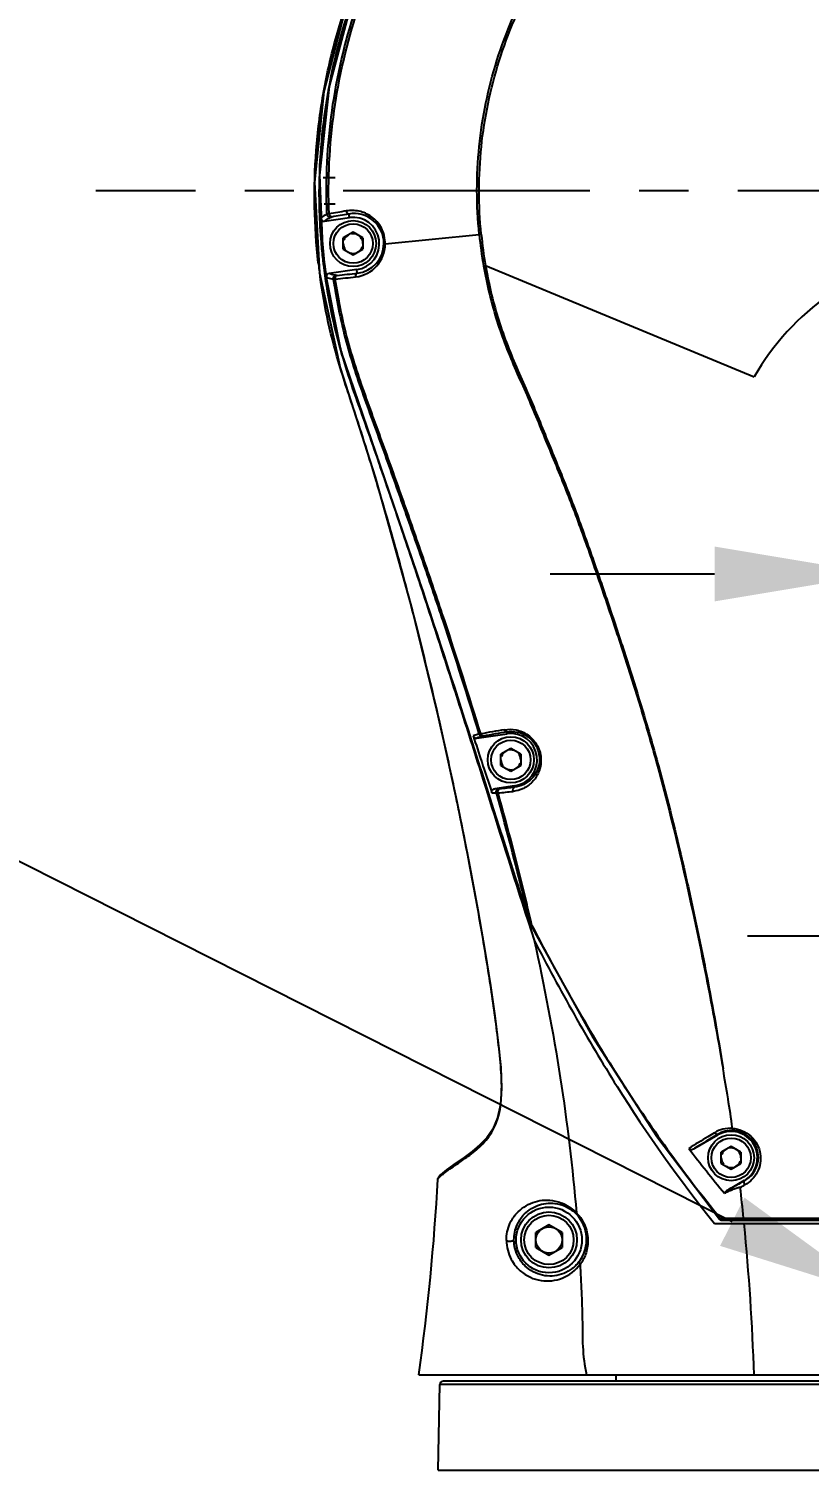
# Model space of a CAD drawing. Header units: millimetres. Extents: x 5828 to 6704, y 123 to 421.
# Drawn here: x 6414.64 to 6420.57, y 244.3 to 255.26 of the extents above; entities that cross this region are included whole.
import ezdxf
from ezdxf import colors
from ezdxf.entities.mleader import LeaderData, LeaderLine
from ezdxf.math import Vec2, Vec3

# ---------------------------------------------------------------- set-up
doc = ezdxf.new("R2010")
doc.units = ezdxf.units.MM
doc.linetypes.add('CENTER', pattern=[0.6, 0.375, -0.075, 0.075, -0.075])
for name, color, linetype in [('中心线', 7, 'Continuous'), ('外形图', 7, 'Continuous'), ('多重引线', 7, 'Continuous'), ('尺寸标注', 7, 'Continuous')]:
    doc.layers.add(name, color=color, linetype=linetype)
doc.styles.add('微软雅黑', font='msyh.ttc', dxfattribs={"height": 1.5})
doc.dimstyles.new('尺寸标注_1_20比例', dxfattribs={"dimtxt": 1.5, "dimasz": 1.25, "dimexe": 0.5, "dimexo": 0.4, "dimgap": 0.5, "dimtad": 1, "dimdec": 1, "dimlfac": 20, "dimdsep": 46, "dimtxsty": '微软雅黑', "dimcen": 0.09, "dimadec": 0, "dimazin": 0, "dimtp": 0.01, "dimtm": 0.01, "dimtfac": 1, "dimtdec": 1, "dimtofl": 0, "dimtmove": 0, "dimatfit": 3, "dimfxl": 1, "dimtolj": 1, "dimarcsym": 0})

# ---------------------------------------------------------------- blocks, each defined once
blk = doc.blocks.new('*D1104')
at = {"layer": 'Defpoints', "color": 0}
for p in [(6424.104, 251.113), (6421.104, 245.625), (6424.104, 245.625)]:
    blk.add_point(p, dxfattribs=at)
at = {"layer": '尺寸标注', "color": 0, "lineweight": -2}
for p, q in [((6421.104, 246.025), (6421.104, 251.613)), ((6424.104, 246.025), (6424.104, 251.613)), ((6419.854, 251.113), (6418.604, 251.113)), ((6425.354, 251.113), (6431.649, 251.113))]:
    blk.add_line(p, q, dxfattribs=at)
at = {"layer": '尺寸标注', "color": 0}
for points in [[(6419.854, 250.905), (6419.854, 251.322), (6421.104, 251.113)], [(6425.354, 251.322), (6425.354, 250.905), (6424.104, 251.113)]]:
    blk.add_solid(points, dxfattribs=at)
at = {"layer": '尺寸标注', "color": 0, "insert": (6430.086, 252.389), "char_height": 1.5, "attachment_point": 5, "style": '微软雅黑'}
blk.add_mtext('\\A1;60', dxfattribs=at)
blk = doc.blocks.new('*D1106')
at = {"layer": 'Defpoints', "color": 0}
for p in [(6424.104, 245.625), (6418.948, 234.025), (6436.706, 234.025)]:
    blk.add_point(p, dxfattribs=at)
at = {"layer": '尺寸标注', "color": 0, "lineweight": -2}
for p, q in [((6424.504, 245.625), (6437.206, 245.625)), ((6436.706, 244.375), (6436.706, 235.275)), ((6419.348, 234.025), (6437.206, 234.025))]:
    blk.add_line(p, q, dxfattribs=at)
at = {"layer": '尺寸标注', "color": 0}
for points in [[(6436.914, 244.375), (6436.497, 244.375), (6436.706, 245.625)], [(6436.497, 235.275), (6436.914, 235.275), (6436.706, 234.025)]]:
    blk.add_solid(points, dxfattribs=at)
at = {"layer": '尺寸标注', "color": 0, "insert": (6435.431, 239.71), "char_height": 1.5, "attachment_point": 5, "rotation": 90, "style": '微软雅黑'}
blk.add_mtext('\\A1;232', dxfattribs=at)
blk = doc.blocks.new('*D1107')
at = {"layer": 'Defpoints', "color": 0}
for p in [(6396.354, 278.775), (6422.604, 233.66), (6422.604, 227.826)]:
    blk.add_point(p, dxfattribs=at)
at = {"layer": '尺寸标注', "color": 0, "lineweight": -2}
for p, q in [((6396.354, 278.375), (6396.354, 227.326)), ((6422.604, 233.26), (6422.604, 227.326)), ((6397.604, 227.826), (6421.354, 227.826))]:
    blk.add_line(p, q, dxfattribs=at)
at = {"layer": '尺寸标注', "color": 0}
for points in [[(6397.604, 228.034), (6397.604, 227.618), (6396.354, 227.826)], [(6421.354, 227.618), (6421.354, 228.034), (6422.604, 227.826)]]:
    blk.add_solid(points, dxfattribs=at)
at = {"layer": '尺寸标注', "color": 0, "insert": (6409.479, 229.102), "char_height": 1.5, "attachment_point": 5, "style": '微软雅黑'}
blk.add_mtext('\\A1;525', dxfattribs=at)
blk = doc.blocks.new('*D1108')
at = {"layer": 'Defpoints', "color": 0}
for p in [(6421.354, 248.589), (6422.604, 233.66), (6421.354, 230.916)]:
    blk.add_point(p, dxfattribs=at)
at = {"layer": '尺寸标注', "color": 0, "lineweight": -2}
for p, q in [((6421.354, 248.189), (6421.354, 230.416)), ((6422.604, 233.26), (6422.604, 230.416)), ((6420.104, 230.916), (6415.786, 230.916)), ((6423.854, 230.916), (6425.104, 230.916))]:
    blk.add_line(p, q, dxfattribs=at)
at = {"layer": '尺寸标注', "color": 0}
for points in [[(6420.104, 230.708), (6420.104, 231.125), (6421.354, 230.916)], [(6423.854, 231.125), (6423.854, 230.708), (6422.604, 230.916)]]:
    blk.add_solid(points, dxfattribs=at)
at = {"layer": '尺寸标注', "color": 0, "insert": (6417.32, 232.192), "char_height": 1.5, "attachment_point": 5, "style": '微软雅黑'}
blk.add_mtext('\\A1;25', dxfattribs=at)
blk = doc.blocks.new('*D1135')
at = {"layer": 'Defpoints', "color": 0}
for p in [(6418.486, 281.475), (6430.504, 234.025), (6446.368, 234.025)]:
    blk.add_point(p, dxfattribs=at)
at = {"layer": '尺寸标注', "color": 0, "lineweight": -2}
for p, q in [((6418.886, 281.475), (6446.868, 281.475)), ((6446.368, 280.225), (6446.368, 235.275)), ((6430.904, 234.025), (6446.868, 234.025))]:
    blk.add_line(p, q, dxfattribs=at)
at = {"layer": '尺寸标注', "color": 0}
for points in [[(6446.576, 280.225), (6446.159, 280.225), (6446.368, 281.475)], [(6446.159, 235.275), (6446.576, 235.275), (6446.368, 234.025)]]:
    blk.add_solid(points, dxfattribs=at)
at = {"layer": '尺寸标注', "color": 0, "insert": (6445.092, 257.726), "char_height": 1.5, "attachment_point": 5, "rotation": 90, "style": '微软雅黑'}
blk.add_mtext('\\A1;949', dxfattribs=at)
blk = doc.blocks.new('*D1136')
at = {"layer": 'Defpoints', "color": 0}
for p in [(6422.604, 248.36), (6422.604, 247.72), (6424.104, 245.625)]:
    blk.add_point(p, dxfattribs=at)
at = {"layer": '尺寸标注', "color": 0, "lineweight": -2}
for p, q in [((6422.604, 248.12), (6422.604, 248.86)), ((6424.104, 246.025), (6424.104, 248.86)), ((6421.354, 248.36), (6420.104, 248.36)), ((6425.354, 248.36), (6431.79, 248.36))]:
    blk.add_line(p, q, dxfattribs=at)
at = {"layer": '尺寸标注', "color": 0}
for points in [[(6421.354, 248.152), (6421.354, 248.569), (6422.604, 248.36)], [(6425.354, 248.569), (6425.354, 248.152), (6424.104, 248.36)]]:
    blk.add_solid(points, dxfattribs=at)
at = {"layer": '尺寸标注', "color": 0, "insert": (6430.239, 249.636), "char_height": 1.5, "attachment_point": 5, "style": '微软雅黑'}
blk.add_mtext('\\A1;30', dxfattribs=at)

msp = doc.modelspace()

# ---------------------------------------------------------------- linework, layer by layer
at = {"layer": '中心线', "linetype": 'CENTER', "ltscale": 5}
msp.add_line((6427.9049, 254.0253), (6415.1489, 254.0253), dxfattribs=at)
at = {"layer": '外形图', "color": 7, "linetype": 'Continuous'}
for p, q in [((6417.0544, 255.4474), (6416.8801, 254.7765)), ((6416.8801, 254.7765), (6416.8123, 254.1253)), ((6416.8482, 254.1464), (6416.8778, 253.4827)), ((6416.9679, 254.1253), (6416.8759, 254.1253)), ((6416.8115, 254.0912), (6416.8495, 253.4019)), ((6416.9679, 253.9253), (6416.8842, 253.9253)), ((6416.886, 253.7963), (6417.0762, 253.8233)), ((6417.0762, 253.8233), (6417.0724, 253.8501)), ((6417.1043, 253.7119), (6417.0293, 253.6686)), ((6417.1793, 253.6686), (6417.1043, 253.7119)), ((6417.3491, 253.6234), (6418.0636, 253.6951)), ((6417.0293, 253.582), (6417.0293, 253.6686)), ((6417.0293, 253.582), (6417.1043, 253.5387)), ((6417.1043, 253.5387), (6417.1793, 253.582)), ((6417.1793, 253.6686), (6417.1793, 253.582)), ((6416.8773, 253.4853), (6416.8776, 253.4826)), ((6416.8852, 253.4862), (6416.8855, 253.4835)), ((6416.8507, 253.3928), (6416.8495, 253.4018)), ((6416.8514, 253.3929), (6416.8505, 253.402)), ((6417.1324, 253.4273), (6416.9217, 253.3974)), ((6417.1362, 253.4005), (6417.1324, 253.4273)), ((6418.1117, 253.4583), (6420.1543, 252.612)), ((6417.5771, 251.1517), (6417.6094, 251.0544)), ((6417.5774, 251.1518), (6417.6099, 251.0545)), ((6417.5547, 250.8409), (6417.5547, 250.8409)), ((6418.0448, 249.866), (6418.2766, 249.8984)), ((6418.2766, 249.8984), (6418.2747, 249.9124)), ((6418.3043, 249.7869), (6418.2293, 249.7436)), ((6418.2293, 249.657), (6418.2293, 249.7436)), ((6418.3793, 249.7436), (6418.3043, 249.7869)), ((6418.3793, 249.7436), (6418.3793, 249.657)), ((6418.2293, 249.657), (6418.3043, 249.6137)), ((6418.3043, 249.6137), (6418.3793, 249.657)), ((6418.3319, 249.5022), (6418.1813, 249.4812)), ((6418.3331, 249.4936), (6418.3319, 249.5022)), ((6417.9899, 248.9043), (6417.9815, 248.9481)), ((6417.9903, 248.9043), (6417.9819, 248.9482)), ((6418.4357, 248.4706), (6418.4816, 248.3295)), ((6418.4362, 248.4708), (6418.4816, 248.3295)), ((6418.4454, 248.4737), (6418.4443, 248.4734)), ((6418.4443, 248.4734), (6418.447, 248.4655)), ((6418.447, 248.4655), (6418.4586, 248.4384)), ((6418.464, 248.4412), (6418.4553, 248.4781)), ((6418.464, 248.4412), (6418.4556, 248.4781)), ((6418.464, 248.4412), (6418.4586, 248.4384)), ((6419.7036, 246.747), (6419.8793, 246.8485)), ((6419.8793, 246.8485), (6419.8767, 246.8529)), ((6419.9793, 246.7619), (6419.9043, 246.7186)), ((6419.9043, 246.632), (6419.9043, 246.7186)), ((6420.0543, 246.7186), (6419.9793, 246.7619)), ((6420.0543, 246.7186), (6420.0543, 246.632)), ((6417.8959, 246.6417), (6417.8894, 246.6371)), ((6419.9043, 246.632), (6419.9793, 246.5887)), ((6419.9793, 246.5887), (6420.0543, 246.632)), ((6417.7493, 246.5128), (6417.7494, 246.513)), ((6417.7493, 246.5128), (6417.7493, 246.5128)), ((6417.7509, 246.5202), (6417.7499, 246.5167)), ((6417.7581, 246.53), (6417.7529, 246.5243)), ((6417.7529, 246.5243), (6417.753, 246.5246)), ((6417.7694, 246.5444), (6417.753, 246.5246)), ((6417.7605, 246.5322), (6417.7605, 246.5322)), ((6420.0793, 246.5021), (6419.9541, 246.4298)), ((6420.0808, 246.4995), (6420.0793, 246.5021)), ((6418.5943, 246.1658), (6418.4943, 246.108)), ((6418.6943, 246.108), (6418.5943, 246.1658)), ((6419.8537, 246.1753), (6424.987, 246.1753)), ((6419.8986, 246.2159), (6419.8907, 246.2094)), ((6419.8986, 246.2158), (6419.91, 246.2158)), ((6419.91, 246.2003), (6424.8997, 246.2003)), ((6420.0744, 246.2158), (6420.0846, 246.2158)), ((6418.4943, 245.9926), (6418.4943, 246.108)), ((6418.6943, 246.108), (6418.6943, 245.9926)), ((6418.4943, 245.9926), (6418.5943, 245.9348)), ((6418.5943, 245.9348), (6418.6943, 245.9926)), ((6417.6043, 245.0248), (6427.6033, 245.0248)), ((6417.7521, 244.2999), (6417.7635, 244.9507)), ((6427.4441, 244.9507), (6417.7635, 244.9507)), ((6427.4191, 244.9753), (6417.7885, 244.9753)), ((6419.1043, 244.9753), (6419.1043, 245.0248)), ((6417.7521, 244.2999), (6427.4565, 244.2999))]:
    msp.add_line(p, q, dxfattribs=at)
for points in [[(6426.7568, 250.8493), (6426.5223, 252.6048), (6426.1955, 254.0435), (6425.8575, 255.1101), (6425.4857, 255.9348), (6425.029, 256.6469), (6424.5376, 257.2111), (6424.001, 257.6603), (6423.3989, 258.0228), (6422.7461, 258.2891), (6422.0617, 258.4514), (6421.3594, 258.506), (6420.6531, 258.4518), (6419.9669, 258.2906), (6419.3177, 258.0269), (6418.7154, 257.6651), (6418.1743, 257.2136), (6417.7107, 256.6859), (6417.3362, 256.0962), (6417.0574, 255.4559), (6416.881, 254.7811), (6416.8115, 254.0912)], [(6426.3331, 251.1234), (6426.2155, 252.6489), (6426.033, 253.8361), (6425.828, 254.781), (6425.597, 255.5519), (6425.2851, 256.2006), (6424.8886, 256.7845), (6424.4185, 257.2913), (6423.8831, 257.7155), (6423.2868, 258.055), (6422.645, 258.3006), (6421.9755, 258.4458), (6421.2892, 258.4874), (6420.6, 258.4246), (6419.9328, 258.2596), (6419.3029, 257.9968), (6418.7178, 257.6399), (6418.1916, 257.1968), (6417.74, 256.6808), (6417.3734, 256.1044), (6417.0981, 255.4775), (6416.9219, 254.8203), (6416.8482, 254.1464)], [(6416.8778, 253.4827), (6417.0119, 252.8075), (6417.2745, 252.0376), (6417.5885, 251.1183), (6417.9649, 249.9683), (6418.4443, 248.4734)], [(6416.8495, 253.4019), (6417.0069, 252.6816), (6417.2726, 251.8485), (6417.5546, 250.8408)], [(6417.5547, 250.8409), (6417.7628, 249.9873), (6417.8944, 249.3848), (6417.9855, 248.9277), (6418.0536, 248.5593), (6418.1067, 248.2507), (6418.1489, 247.9854), (6418.1826, 247.753), (6418.2088, 247.547), (6418.227, 247.3623), (6418.2331, 247.2038), (6418.2249, 247.0797), (6418.2031, 246.9782), (6418.1665, 246.8934), (6418.1208, 246.8269), (6418.0686, 246.7721), (6418.0106, 246.7239), (6417.9482, 246.6783), (6417.8894, 246.6372)], [(6418.4586, 248.4384), (6418.9233, 247.5987), (6419.4152, 246.8367), (6419.8907, 246.2094)], [(6417.8894, 246.6372), (6417.8151, 246.5837), (6417.7694, 246.5444)], [(6417.7527, 246.5239), (6417.7521, 246.5229), (6417.7509, 246.5203)]]:
    msp.add_lwpolyline(points, dxfattribs=at)
for centre, radius in [((6417.1043, 253.6253), 0.175), ((6417.1043, 253.6253), 0.15), ((6418.3043, 249.7003), 0.175), ((6418.3043, 249.7003), 0.15), ((6419.9793, 246.6753), 0.175), ((6419.9793, 246.6753), 0.15), ((6418.5943, 246.0503), 0.25), ((6418.5943, 246.0503), 0.2125), ((6418.5943, 246.0503), 0.1875), ((6418.5943, 246.0503), 0.1)]:
    msp.add_circle(centre, radius, dxfattribs=at)
for centre, radius, start, end in [((6421.2589, 254.0061), 4.4138, 178.61171, 184.84612), ((6421.3182, 254.0124), 4.4719, 179.71979, 182.82404), ((6421.2985, 254.0154), 4.4453, 182.5213, 188.35998), ((6426.3335, 199.961), 54.7055, 99.7674, 99.90668), ((6426.2121, 200.7218), 53.9087, 99.76117, 99.90172), ((6417.1115, 253.6264), 0.2271, 359.68943, 99.91536), ((6417.1043, 253.6253), 0.2, 278.08263, 98.08263), ((6421.3566, 254.0137), 4.5104, 182.81592, 185.23997), ((6417.1043, 253.6253), 0.075, 120, 160.00237), ((6417.1043, 253.6253), 0.075, 60, 100.00237), ((6417.9939, 254.6099), 0.9174, 274.35787, 275.33804), ((6421.3917, 254.0271), 3.3445, 185.69653, 189.83315), ((6421.4154, 254.03), 3.3528, 185.70937, 189.81629), ((6421.2907, 254.0093), 4.4458, 184.8533, 186.53625), ((6421.3228, 254.0107), 4.4764, 185.24115, 186.74014), ((6417.1043, 253.6253), 0.075, 180, 220.00237), ((6417.0957, 253.6242), 0.2533, 276.39405, 359.82407), ((6417.1115, 253.6262), 0.227, 276.24126, 359.73853), ((6417.1043, 253.6253), 0.075, 300, 340.00237), ((6417.1043, 253.6253), 0.075, 0, 40.00237), ((6421.8842, 251.6084), 2, 52.40968, 149.87922), ((6421.3712, 253.9977), 4.5608, 186.53206, 187.21049), ((6421.3431, 254.0151), 4.4985, 186.53351, 186.79961), ((6421.3582, 254.0169), 4.5136, 186.79962, 187.0833), ((6421.2976, 254.0077), 4.451, 186.77546, 187.92397), ((6417.1043, 253.6253), 0.075, 240, 280.00237), ((6421.348, 253.9948), 4.5375, 187.21081, 187.50864), ((6421.3299, 253.9924), 4.5192, 187.62392, 187.86451), ((6421.2187, 253.9955), 4.3712, 187.90784, 194.24661), ((6409.3498, 322.7284), 69.7903, 276.267832, 276.395564), ((6411.6548, 302.2604), 49.1664, 276.22077, 276.40098), ((6417.9808, 254.2523), 0.8047, 278.27127, 279.35911), ((6421.0996, 253.9667), 4.2487, 194.26529, 196.40123), ((6421.5039, 254.0894), 4.6725, 195.59582, 196.56855), ((6341.6544, 225.6603), 80.0881, 18.559668, 19.148311), ((6388.2604, 243.2451), 30.2632, 12.96425, 14.5361), ((6387.7798, 243.131), 30.7572, 12.79817, 12.97068), ((6387.5409, 243.0776), 31.0019, 11.79594, 12.79658), ((6419.139, 246.5243), 3.5163, 107.38568, 108.12985), ((6425.7091, 206.4001), 44.1624, 99.71556, 99.95438), ((6423.9354, 216.6583), 33.7324, 99.66068, 99.97077), ((6418.3043, 249.7003), 0.2, 277.94772, 97.94772), ((6418.3043, 249.7003), 0.075, 120, 160.00237), ((6418.3043, 249.7003), 0.075, 60, 100.00237), ((6418.3043, 249.7003), 0.075, 0, 40.00237), ((6418.3043, 249.7003), 0.075, 180, 220.00237), ((6418.3043, 249.7003), 0.075, 240, 280.00237), ((6418.3043, 249.7003), 0.075, 300, 340.00237), ((6387.4746, 243.0628), 31.0699, 11.56989, 11.79765), ((6418.205, 254.8374), 5.3562, 269.74643, 270.08991), ((6413.6031, 293.4081), 44.2001, 275.97868, 276.12763), ((6398.963, 243.9971), 20.001, 13.42494, 15.81605), ((6414.8839, 281.637), 32.328, 275.92275, 276.12479), ((6387.9409, 243.1574), 30.594, 10.91071, 11.57145), ((6400.2226, 244.2991), 18.7058, 12.90928, 13.42109), ((6418.5917, 248.5343), 0.1584, 202.4647, 207.25703), ((6472.3783, 160.7658), 100.8336, 121.377534, 121.492983), ((6419.9834, 246.6792), 0.2039, 86.02924, 121.55215), ((6419.9793, 246.6753), 0.2, 300, 120), ((6419.9824, 246.6787), 0.2045, 359.05883, 85.74866), ((6427.5289, 252.7296), 9.8873, 217.2394, 219.76328), ((6419.9793, 246.6753), 0.075, 180, 220.00237), ((6419.9793, 246.6753), 0.075, 120, 160.00237), ((6419.9793, 246.6753), 0.075, 60, 100.00237), ((6419.9793, 246.6753), 0.075, 0, 40.00237), ((6419.982, 246.6786), 0.2049, 349.50796, 359.06869), ((6419.2327, 244.6731), 2.3686, 124.40206, 124.87902), ((6419.9793, 246.6753), 0.075, 240, 280.00237), ((6419.9793, 246.6753), 0.075, 300, 340.00237), ((6419.9827, 246.6785), 0.2041, 298.71896, 349.51309), ((6399.8912, 247.5027), 17.8855, 352.03756, 356.82727), ((6417.7729, 246.512), 0.0235, 148.35035, 159.31574), ((6417.7744, 246.511), 0.0253, 140.93434, 147.61883), ((6417.8848, 246.4048), 0.1739, 135.01998, 137.07894), ((6400.6754, 244.2203), 19.5015, 5.87338, 6.56325), ((6418.6004, 246.0533), 0.2798, 324.55381, 43.24529), ((6419.91, 246.2253), 0.025, 219.44185, 270), ((6402.4152, 244.4357), 17.7489, 1.90227, 5.62469), ((6417.7885, 244.9503), 0.025, 90, 179)]:
    msp.add_arc(centre, radius, start, end, dxfattribs=at)
for points, knots in [([(6416.84, 253.4789), (6416.8076, 253.7622), (6416.7987, 254.1935), (6416.8704, 254.7603), (6416.9956, 255.3179), (6417.2505, 255.9889), (6417.7032, 256.721), (6418.2857, 257.3548), (6418.9759, 257.8689), (6419.7504, 258.2447), (6420.5819, 258.4672), (6421.4401, 258.532), (6422.2955, 258.4362), (6423.1175, 258.181), (6423.8778, 257.7777), (6424.4371, 257.3278), (6424.8272, 256.9103), (6425.0905, 256.5721), (6425.3275, 256.2153), (6425.5405, 255.8439), (6425.7254, 255.4575), (6425.8284, 255.1913), (6425.8766, 255.0571)], [0, 0, 0, 0, 0.0624857, 0.0937626, 0.1250385, 0.1875248, 0.2500192, 0.3125133, 0.3750079, 0.4375025, 0.4999978, 0.5624921, 0.6249847, 0.6874741, 0.749964, 0.8124595, 0.8437382, 0.8750046, 0.9062552, 0.9375047, 0.96876, 1, 1, 1, 1]), ([(6426.3302, 251.1705), (6426.3174, 251.5237), (6426.2813, 252.0529), (6426.2043, 252.7555), (6426.1317, 253.2806), (6426.0418, 253.8031), (6425.9517, 254.2356), (6425.8759, 254.5809), (6425.7965, 254.9254), (6425.679, 255.352), (6425.4808, 255.8453), (6425.1465, 256.4691), (6424.7085, 257.0332), (6424.1831, 257.5077), (6423.6053, 257.9167), (6422.7987, 258.2958), (6421.7533, 258.5129), (6420.8629, 258.4849), (6420.1703, 258.3416), (6419.6663, 258.1735), (6419.1857, 257.9468), (6418.5857, 257.5715), (6417.924, 256.9746), (6417.4202, 256.2392), (6417.1296, 255.5937), (6416.9698, 255.0867), (6416.8706, 254.5647), (6416.8472, 254.211), (6416.8463, 254.0343)], [0, 0, 0, 0, 0.0625198, 0.0937827, 0.1250496, 0.156309, 0.1875703, 0.2032139, 0.2188596, 0.2501159, 0.2814014, 0.3127004, 0.3751665, 0.4064489, 0.4377273, 0.5001618, 0.5625714, 0.6249742, 0.65623, 0.6874908, 0.7187536, 0.7500221, 0.8124633, 0.8749077, 0.9061866, 0.9374676, 0.9687402, 1, 1, 1, 1]), ([(6425.6057, 255.5346), (6425.5127, 255.7766), (6425.284, 256.245), (6424.8364, 256.885), (6424.2856, 257.4399), (6423.6472, 257.8909), (6422.9409, 258.2255), (6422.1878, 258.4347), (6421.4098, 258.5103), (6420.6305, 258.4524), (6419.872, 258.2635), (6419.1577, 257.9459), (6418.5097, 257.5089), (6417.9445, 256.9693), (6417.4808, 256.3399), (6417.1334, 255.6397), (6416.911, 254.8906), (6416.8527, 254.3722), (6416.8464, 254.113)], [0, 0, 0, 0, 0.0625073, 0.1250139, 0.1875131, 0.2500121, 0.3125114, 0.3750107, 0.4375099, 0.5000114, 0.5625108, 0.6250081, 0.6875083, 0.7500091, 0.8125066, 0.8750055, 0.9375036, 1, 1, 1, 1]), ([(6416.9057, 253.8494), (6416.8947, 254.1118), (6416.921, 254.6399), (6417.101, 255.4112), (6417.4119, 256.1399), (6417.847, 256.8023), (6418.3923, 257.3773), (6419.0299, 257.848), (6419.7406, 258.1988), (6420.2492, 258.344), (6420.5074, 258.3937)], [0, 0, 0, 0, 0.1249407, 0.2499181, 0.3749021, 0.4999087, 0.6249117, 0.7499361, 0.8749561, 1, 1, 1, 1]), ([(6416.9218, 253.8509), (6416.9109, 254.1123), (6416.9378, 254.6383), (6417.117, 255.4066), (6417.4271, 256.1324), (6417.8598, 256.7926), (6418.4029, 257.3656), (6419.0376, 257.8349), (6419.7454, 258.1847), (6420.252, 258.3296), (6420.5091, 258.3793)], [0, 0, 0, 0, 0.1249385, 0.2499164, 0.3749032, 0.4999115, 0.6249143, 0.7499387, 0.874957, 1, 1, 1, 1]), ([(6418.0636, 253.6951), (6418.041, 253.9168), (6418.0408, 254.3662), (6418.1771, 255.0254), (6418.4431, 255.6441), (6418.8285, 256.1966), (6419.3173, 256.6602), (6419.8896, 257.0157), (6420.5216, 257.2491), (6421.1877, 257.3508), (6421.8607, 257.3153), (6422.5135, 257.1477), (6423.1183, 256.8498), (6423.6508, 256.437), (6424.0155, 256.0097), (6424.2522, 255.6309), (6424.3754, 255.3801), (6424.4564, 255.1723), (6424.5261, 254.9608), (6424.63, 254.5855), (6424.7036, 254.26), (6424.7512, 254.0429)], [0, 0, 0, 0, 0.0624546, 0.1249472, 0.1874511, 0.2499569, 0.3124802, 0.3749949, 0.437519, 0.500043, 0.5625863, 0.6251439, 0.6876908, 0.7502317, 0.8127437, 0.8440182, 0.8752748, 0.8908904, 0.9065012, 0.9376969, 1, 1, 1, 1]), ([(6418.0792, 253.6964), (6418.057, 253.9171), (6418.0578, 254.3646), (6418.194, 255.0207), (6418.4592, 255.6367), (6418.8429, 256.1868), (6419.3294, 256.6485), (6419.8991, 257.0026), (6420.5284, 257.2348), (6421.1918, 257.3357), (6421.8618, 257.3), (6422.5116, 257.1325), (6423.1134, 256.8353), (6423.6432, 256.4237), (6424.006, 255.9979), (6424.2414, 255.6206), (6424.364, 255.3709), (6424.4446, 255.164), (6424.4968, 255.006), (6424.5437, 254.8465), (6424.6015, 254.6326), (6424.6661, 254.3635), (6424.7151, 254.1477), (6424.7384, 254.0396)], [0, 0, 0, 0, 0.0624536, 0.1249461, 0.1874497, 0.2499549, 0.3124767, 0.3749908, 0.4375143, 0.5000377, 0.5625806, 0.6251379, 0.6876847, 0.7502265, 0.8127391, 0.8440136, 0.8752698, 0.8908852, 0.9064958, 0.9221009, 0.9376934, 0.9688594, 1, 1, 1, 1]), ([(6416.9057, 253.8494), (6416.901, 253.8469), (6416.8845, 253.8379), (6416.8684, 253.828), (6416.8575, 253.8199)], [0, 0, 0, 0, 0.2819512, 1, 1, 1, 1]), ([(6416.8575, 253.8199), (6416.8578, 253.8131), (6416.8645, 253.7993), (6416.8793, 253.7954), (6416.886, 253.7963)], [0, 0, 0, 0, 0.4999956, 1, 1, 1, 1]), ([(6416.886, 253.7963), (6416.8893, 253.7988), (6416.9047, 253.8096), (6416.9211, 253.8189), (6416.9341, 253.8258)], [0, 0, 0, 0, 0.2184385, 1, 1, 1, 1]), ([(6416.9217, 253.8509), (6416.9197, 253.8507), (6416.9143, 253.8502), (6416.909, 253.8497), (6416.9057, 253.8494)], [0, 0, 0, 0, 0.385528, 1, 1, 1, 1]), ([(6416.9341, 253.8258), (6416.9274, 253.8249), (6416.9127, 253.8289), (6416.906, 253.8427), (6416.9057, 253.8494)], [0, 0, 0, 0, 0.499309, 1, 1, 1, 1]), ([(6416.9421, 253.8275), (6416.9373, 253.827), (6416.9262, 253.8338), (6416.9226, 253.8447), (6416.9217, 253.8509)], [0, 0, 0, 0, 0.4385952, 1, 1, 1, 1]), ([(6416.9341, 253.8258), (6416.9348, 253.8262), (6416.9376, 253.8266), (6416.9402, 253.8272), (6416.9421, 253.8275)], [0, 0, 0, 0, 0.3160833, 1, 1, 1, 1]), ([(6417.0724, 253.8501), (6417.0677, 253.8496), (6417.057, 253.8567), (6417.0536, 253.8674), (6417.0528, 253.8736)], [0, 0, 0, 0, 0.4272002, 1, 1, 1, 1]), ([(6417.3491, 253.6234), (6417.3482, 253.6443), (6417.3444, 253.686), (6417.3152, 253.7609), (6417.2631, 253.8209), (6417.1995, 253.8569), (6417.1509, 253.8733), (6417.1013, 253.8783), (6417.0689, 253.8756), (6417.0529, 253.8736)], [0, 0, 0, 0, 0.1425628, 0.2827554, 0.5426507, 0.6631885, 0.7786303, 0.8902055, 1, 1, 1, 1]), ([(6417.3385, 253.6256), (6417.3387, 253.6252), (6417.34, 253.6247), (6417.3433, 253.6239), (6417.3466, 253.6236), (6417.349, 253.6234)], [0, 0, 0, 0, 0.1106097, 0.3326703, 1, 1, 1, 1]), ([(6417.0065, 252.6832), (6416.972, 252.7961), (6416.9107, 253.0243), (6416.8694, 253.2571), (6416.8532, 253.374)], [0, 0, 0, 0, 0.4999633, 1, 1, 1, 1]), ([(6416.9217, 253.3974), (6416.9154, 253.3965), (6416.903, 253.3893), (6416.8996, 253.3754), (6416.9005, 253.3691)], [0, 0, 0, 0, 0.5000373, 1, 1, 1, 1]), ([(6416.9005, 253.3691), (6416.9042, 253.3676), (6416.9216, 253.3616), (6416.9395, 253.3574), (6416.9536, 253.3544)], [0, 0, 0, 0, 0.217532, 1, 1, 1, 1]), ([(6416.9747, 253.383), (6416.9696, 253.384), (6416.9517, 253.3879), (6416.934, 253.3928), (6416.9217, 253.3974)], [0, 0, 0, 0, 0.283158, 1, 1, 1, 1]), ([(6416.9747, 253.383), (6416.9684, 253.3821), (6416.9559, 253.3748), (6416.9526, 253.3608), (6416.9536, 253.3544)], [0, 0, 0, 0, 0.4997678, 1, 1, 1, 1]), ([(6416.9825, 253.3835), (6416.9777, 253.3827), (6416.9688, 253.3732), (6416.9683, 253.3615), (6416.9693, 253.3553)], [0, 0, 0, 0, 0.4360657, 1, 1, 1, 1]), ([(6416.9825, 253.3835), (6416.9807, 253.3833), (6416.9781, 253.3832), (6416.9755, 253.3828), (6416.9747, 253.383)], [0, 0, 0, 0, 0.6846408, 1, 1, 1, 1]), ([(6417.1362, 253.4005), (6417.1316, 253.3997), (6417.1233, 253.3899), (6417.123, 253.3786), (6417.1239, 253.3725)], [0, 0, 0, 0, 0.4273805, 1, 1, 1, 1]), ([(6418.0965, 253.4559), (6418.1196, 253.3229), (6418.1667, 253.1251), (6418.2546, 252.8695), (6418.332, 252.6823), (6418.4155, 252.4979), (6418.4947, 252.3117), (6418.5708, 252.1243), (6418.6482, 251.9375), (6418.7241, 251.7502), (6418.8207, 251.4991), (6418.934, 251.1828), (6419.0641, 250.802), (6419.1905, 250.4206), (6419.3102, 250.0382), (6419.457, 249.5275), (6419.6162, 248.887), (6419.7801, 248.1183), (6419.8748, 247.6057), (6419.9184, 247.3502)], [0, 0, 0, 0, 0.063419, 0.0951327, 0.1268311, 0.1585216, 0.1901882, 0.2218432, 0.253493, 0.2851244, 0.316728, 0.3798399, 0.4428455, 0.5057368, 0.5684707, 0.6309936, 0.7552442, 0.878308, 1, 1, 1, 1]), ([(6418.1117, 253.4583), (6418.1347, 253.3252), (6418.1814, 253.1274), (6418.2692, 252.8718), (6418.3462, 252.6844), (6418.4291, 252.4998), (6418.5078, 252.3134), (6418.5834, 252.1259), (6418.6603, 251.9389), (6418.7359, 251.7516), (6418.8319, 251.5002), (6418.9444, 251.1838), (6419.0739, 250.8027), (6419.1997, 250.4213), (6419.3188, 250.0388), (6419.4648, 249.5279), (6419.5918, 249.0141), (6419.705, 248.4998), (6419.8104, 247.9897), (6419.8787, 247.606), (6419.9184, 247.3502)], [0, 0, 0, 0, 0.0634293, 0.0951478, 0.1268519, 0.158545, 0.1902148, 0.2218733, 0.2535257, 0.2851595, 0.3167661, 0.3798863, 0.4428978, 0.5057958, 0.5685363, 0.6310651, 0.755328, 0.8170273, 0.8784116, 1, 1, 1, 1]), ([(6416.9534, 253.3544), (6416.9762, 253.2039), (6417.0216, 252.9797), (6417.1063, 252.6873), (6417.1813, 252.4717), (6417.2597, 252.2576), (6417.3378, 252.0436), (6417.4142, 251.829), (6417.5157, 251.5433), (6417.6412, 251.1862), (6417.8354, 250.6148), (6417.9741, 250.1845), (6418.0618, 249.8966)], [0, 0, 0, 0, 0.1256064, 0.1884034, 0.2511647, 0.3139076, 0.3766071, 0.4392573, 0.5018564, 0.6268968, 0.7516398, 1, 1, 1, 1]), ([(6416.9536, 253.3544), (6416.9552, 253.354), (6416.9606, 253.3547), (6416.9657, 253.3549), (6416.9693, 253.3553)], [0, 0, 0, 0, 0.3175794, 1, 1, 1, 1]), ([(6418.0751, 249.8977), (6417.9874, 250.1854), (6417.8501, 250.6159), (6417.6558, 251.187), (6417.5062, 251.6159), (6417.379, 251.973), (6417.275, 252.2583), (6417.1971, 252.4727), (6417.1226, 252.6883), (6417.0361, 252.9802), (6416.9918, 253.2048), (6416.9693, 253.3553)], [0, 0, 0, 0, 0.2482789, 0.3730049, 0.4980347, 0.623282, 0.6859856, 0.7487568, 0.8115489, 0.8743339, 1, 1, 1, 1]), ([(6417.0238, 252.767), (6417.0654, 252.6256), (6417.1649, 252.3477), (6417.2632, 252.0697), (6417.3115, 251.9304)], [0, 0, 0, 0, 0.4999683, 1, 1, 1, 1]), ([(6417.0255, 252.757), (6417.0523, 252.6668), (6417.1113, 252.4882), (6417.2399, 252.1348), (6417.3921, 251.6901), (6417.5738, 251.1561), (6417.7501, 250.6202), (6417.9235, 250.0835), (6418.1513, 249.3667), (6418.3199, 248.8284), (6418.4357, 248.4706)], [0, 0, 0, 0, 0.0625064, 0.1250065, 0.2500056, 0.3750042, 0.5000036, 0.6250027, 0.7500018, 1, 1, 1, 1]), ([(6417.2725, 251.849), (6417.2306, 251.9886), (6417.1662, 252.1978), (6417.0735, 252.4745), (6417.0278, 252.6133), (6417.0065, 252.6832)], [0, 0, 0, 0, 0.4995692, 0.7495225, 1, 1, 1, 1]), ([(6417.5547, 250.8409), (6417.5111, 251.0098), (6417.4208, 251.3469), (6417.3225, 251.6818), (6417.2725, 251.849)], [0, 0, 0, 0, 0.4999643, 1, 1, 1, 1]), ([(6417.6099, 251.0545), (6417.753, 250.6257), (6417.9624, 249.9806), (6418.237, 249.1191), (6418.3749, 248.6885), (6418.4454, 248.4737)], [0, 0, 0, 0, 0.4999987, 0.7499998, 1, 1, 1, 1]), ([(6418.0617, 249.8966), (6418.0579, 249.8955), (6418.0431, 249.8911), (6418.0283, 249.8862), (6418.0173, 249.8828)], [0, 0, 0, 0, 0.2568522, 1, 1, 1, 1]), ([(6418.0173, 249.8828), (6418.0191, 249.8774), (6418.0269, 249.8676), (6418.0391, 249.8652), (6418.0448, 249.866)], [0, 0, 0, 0, 0.4996991, 1, 1, 1, 1]), ([(6418.0751, 249.8977), (6418.0735, 249.8975), (6418.0691, 249.8969), (6418.0647, 249.8963), (6418.0617, 249.8966)], [0, 0, 0, 0, 0.3425486, 1, 1, 1, 1]), ([(6418.0883, 249.8799), (6418.0828, 249.8792), (6418.071, 249.8818), (6418.0636, 249.8914), (6418.0617, 249.8966)], [0, 0, 0, 0, 0.4964172, 1, 1, 1, 1]), ([(6418.0947, 249.8813), (6418.0907, 249.8808), (6418.0813, 249.8847), (6418.0767, 249.893), (6418.075, 249.8977)], [0, 0, 0, 0, 0.4484829, 1, 1, 1, 1]), ([(6418.0883, 249.8799), (6418.0886, 249.88), (6418.0907, 249.8806), (6418.0929, 249.881), (6418.0948, 249.8813)], [0, 0, 0, 0, 0.1474824, 1, 1, 1, 1]), ([(6418.2564, 249.9291), (6418.2854, 249.9341), (6418.3494, 249.9331), (6418.4424, 249.8925), (6418.514, 249.8103), (6418.5412, 249.7052), (6418.5225, 249.606), (6418.4718, 249.5292), (6418.4021, 249.4788), (6418.3481, 249.4634), (6418.3211, 249.4605)], [0, 0, 0, 0, 0.1168755, 0.247846, 0.392027, 0.5348738, 0.6646011, 0.7820117, 0.8920505, 1, 1, 1, 1]), ([(6418.2747, 249.9124), (6418.2707, 249.912), (6418.2618, 249.9167), (6418.2579, 249.9247), (6418.2564, 249.9291)], [0, 0, 0, 0, 0.4627021, 1, 1, 1, 1]), ([(6418.2747, 249.9124), (6418.3004, 249.9169), (6418.3575, 249.9161), (6418.4407, 249.8797), (6418.5049, 249.8056), (6418.529, 249.711), (6418.512, 249.6223), (6418.4667, 249.554), (6418.4048, 249.5095), (6418.357, 249.4961), (6418.3331, 249.4936)], [0, 0, 0, 0, 0.1162872, 0.2476013, 0.3930355, 0.5370683, 0.6669911, 0.7839376, 0.8931583, 1, 1, 1, 1]), ([(6418.1605, 249.4488), (6418.1583, 249.4556), (6418.1603, 249.4719), (6418.1743, 249.4802), (6418.1813, 249.4812)], [0, 0, 0, 0, 0.4991708, 1, 1, 1, 1]), ([(6418.1939, 249.4486), (6418.1918, 249.4553), (6418.1932, 249.4712), (6418.2066, 249.4801), (6418.2135, 249.4811)], [0, 0, 0, 0, 0.505059, 1, 1, 1, 1]), ([(6418.1939, 249.4486), (6418.1946, 249.4484), (6418.1989, 249.4478), (6418.2033, 249.4481), (6418.2069, 249.4484)], [0, 0, 0, 0, 0.1671187, 1, 1, 1, 1]), ([(6418.4452, 248.4738), (6418.4265, 248.5551), (6418.3491, 248.8815), (6418.2627, 249.2059), (6418.1939, 249.4485)], [0, 0, 0, 0, 0.2484589, 1, 1, 1, 1]), ([(6418.2198, 249.4816), (6418.2142, 249.4807), (6418.2041, 249.469), (6418.2048, 249.4553), (6418.2069, 249.4484)], [0, 0, 0, 0, 0.4423408, 1, 1, 1, 1]), ([(6418.2135, 249.4811), (6418.2138, 249.4811), (6418.2159, 249.4812), (6418.218, 249.4815), (6418.2198, 249.4816)], [0, 0, 0, 0, 0.1596767, 1, 1, 1, 1]), ([(6418.3331, 249.4936), (6418.3278, 249.4926), (6418.3183, 249.4807), (6418.3191, 249.4674), (6418.3211, 249.4605)], [0, 0, 0, 0, 0.4339212, 1, 1, 1, 1]), ([(6417.8945, 246.6275), (6417.9227, 246.6468), (6417.9862, 246.6899), (6418.0673, 246.7535), (6418.1345, 246.8277), (6418.2171, 246.9611), (6418.2415, 247.1657), (6418.2266, 247.4018), (6418.2027, 247.6128), (6418.1736, 247.8272), (6418.1305, 248.1148), (6418.0704, 248.4741), (6418.0177, 248.761), (6417.9903, 248.9043)], [0, 0, 0, 0, 0.0423461, 0.0948968, 0.1269003, 0.1657968, 0.2872471, 0.3714647, 0.4599158, 0.5494053, 0.6392555, 0.8194898, 1, 1, 1, 1]), ([(6418.464, 248.4413), (6418.566, 248.2452), (6418.7762, 247.8561), (6419.1174, 247.2872), (6419.4888, 246.7375), (6419.7579, 246.3863), (6419.8985, 246.2158)], [0, 0, 0, 0, 0.2500064, 0.5000096, 0.7500077, 1, 1, 1, 1]), ([(6418.4815, 248.3295), (6418.5585, 247.9828), (6418.6904, 247.2945), (6418.7744, 246.5987), (6418.8033, 246.2548)], [0, 0, 0, 0, 0.5072041, 1, 1, 1, 1]), ([(6418.4816, 248.3295), (6418.5793, 248.14), (6418.7808, 247.7641), (6419.2165, 247.0311), (6419.5858, 246.5067), (6419.8537, 246.1753)], [0, 0, 0, 0, 0.2500456, 0.5000908, 1, 1, 1, 1]), ([(6419.9901, 246.8985), (6419.9794, 246.9738), (6419.9573, 247.1246), (6419.9309, 247.2748), (6419.9184, 247.3502)], [0, 0, 0, 0, 0.4986487, 1, 1, 1, 1]), ([(6419.9901, 246.8985), (6419.9658, 246.9002), (6419.9175, 246.8964), (6419.8731, 246.8773), (6419.8532, 246.8655)], [0, 0, 0, 0, 0.5120535, 1, 1, 1, 1]), ([(6419.9901, 246.8985), (6419.9904, 246.8947), (6419.9913, 246.8889), (6419.9953, 246.883), (6419.9975, 246.8826)], [0, 0, 0, 0, 0.6278044, 1, 1, 1, 1]), ([(6419.9901, 246.8985), (6420.0152, 246.8968), (6420.0663, 246.8847), (6420.1327, 246.8421), (6420.181, 246.7795), (6420.2126, 246.6845), (6420.1929, 246.5604), (6420.1238, 246.4902), (6420.0843, 246.4685)], [0, 0, 0, 0, 0.1295457, 0.2634203, 0.3973256, 0.5273418, 0.7689664, 1, 1, 1, 1]), ([(6419.8532, 246.8655), (6419.8366, 246.8555), (6419.7714, 246.8158), (6419.7062, 246.7761), (6419.6575, 246.7463)], [0, 0, 0, 0, 0.2528776, 1, 1, 1, 1]), ([(6419.8767, 246.8529), (6419.8751, 246.8521), (6419.8696, 246.8515), (6419.8608, 246.8561), (6419.8556, 246.8619), (6419.8532, 246.8655)], [0, 0, 0, 0, 0.198324, 0.5381021, 1, 1, 1, 1]), ([(6419.6575, 246.7463), (6419.6623, 246.74), (6419.6816, 246.7367), (6419.6964, 246.7429), (6419.7036, 246.747)], [0, 0, 0, 0, 0.4913468, 1, 1, 1, 1]), ([(6417.7884, 246.5515), (6417.801, 246.5618), (6417.8305, 246.584), (6417.8617, 246.6039), (6417.8783, 246.6163)], [0, 0, 0, 0, 0.4395591, 1, 1, 1, 1]), ([(6417.8783, 246.6161), (6417.8783, 246.6202), (6417.8803, 246.6285), (6417.886, 246.6348), (6417.8894, 246.6372)], [0, 0, 0, 0, 0.4996903, 1, 1, 1, 1]), ([(6417.7493, 246.5128), (6417.7495, 246.5141), (6417.7529, 246.5174), (6417.7554, 246.5209), (6417.7575, 246.5232)], [0, 0, 0, 0, 0.2924551, 1, 1, 1, 1]), ([(6417.7619, 246.5277), (6417.7636, 246.5294), (6417.7721, 246.5377), (6417.7812, 246.5455), (6417.7884, 246.5515)], [0, 0, 0, 0, 0.207386, 1, 1, 1, 1]), ([(6419.9286, 246.4055), (6419.9383, 246.4101), (6419.9577, 246.4193), (6419.9823, 246.4301), (6420.0023, 246.4384), (6420.0173, 246.4442), (6420.031, 246.4487), (6420.0401, 246.4511), (6420.0485, 246.4518), (6420.0489, 246.4492)], [0, 0, 0, 0, 0.2479065, 0.4970413, 0.6222803, 0.7481188, 0.8749257, 0.9391642, 1, 1, 1, 1]), ([(6420.0808, 246.4995), (6420.0702, 246.4936), (6420.028, 246.4704), (6419.9857, 246.4472), (6419.9541, 246.4298)], [0, 0, 0, 0, 0.2521376, 1, 1, 1, 1]), ([(6420.0808, 246.4995), (6420.0772, 246.4971), (6420.076, 246.4836), (6420.0807, 246.4741), (6420.0843, 246.4685)], [0, 0, 0, 0, 0.3931807, 1, 1, 1, 1]), ([(6418.2705, 246.0466), (6418.2703, 246.0902), (6418.2862, 246.1655), (6418.3544, 246.2705), (6418.4666, 246.3472), (6418.6017, 246.3605), (6418.7179, 246.3259), (6418.7762, 246.2838), (6418.8032, 246.255)], [0, 0, 0, 0, 0.1791557, 0.3040973, 0.5078408, 0.7136628, 0.8378677, 1, 1, 1, 1]), ([(6418.328, 246.0503), (6418.3277, 246.0898), (6418.3421, 246.1577), (6418.4027, 246.2526), (6418.5022, 246.3228), (6418.6229, 246.3372), (6418.7272, 246.3079), (6418.7798, 246.2708), (6418.8042, 246.2452)], [0, 0, 0, 0, 0.1805313, 0.3058046, 0.5097263, 0.7147664, 0.8382343, 1, 1, 1, 1]), ([(6418.8032, 246.255), (6418.8028, 246.2541), (6418.8019, 246.2508), (6418.8026, 246.247), (6418.8042, 246.2452)], [0, 0, 0, 0, 0.2935074, 1, 1, 1, 1]), ([(6418.8035, 246.2558), (6418.8321, 246.227), (6418.876, 246.158), (6418.8902, 246.0781), (6418.8899, 246.0395)], [0, 0, 0, 0, 0.5123581, 1, 1, 1, 1]), ([(6419.91, 246.2158), (6419.9236, 246.2158), (6419.9784, 246.2159), (6420.0332, 246.2159), (6420.0744, 246.2158)], [0, 0, 0, 0, 0.2482153, 1, 1, 1, 1]), ([(6420.0744, 246.2158), (6420.0748, 246.2137), (6420.0758, 246.2078), (6420.0803, 246.2003), (6420.0845, 246.2003)], [0, 0, 0, 0, 0.3399002, 1, 1, 1, 1]), ([(6420.0845, 246.2158), (6420.4787, 246.2161), (6421.2836, 246.2178), (6422.8887, 246.2196), (6424.0996, 246.2196), (6424.8999, 246.219)], [0, 0, 0, 0, 0.2456136, 0.501419, 1, 1, 1, 1]), ([(6418.2705, 246.0466), (6418.2749, 246.0436), (6418.2866, 246.0415), (6418.3031, 246.0409), (6418.3169, 246.043), (6418.3251, 246.0461), (6418.3279, 246.049), (6418.328, 246.0503)], [0, 0, 0, 0, 0.2598795, 0.559698, 0.8285932, 0.9349389, 1, 1, 1, 1]), ([(6418.2705, 246.0466), (6418.2708, 245.997), (6418.2933, 245.9092), (6418.3677, 245.8161), (6418.4491, 245.7635), (6418.558, 245.7309), (6418.7035, 245.7462), (6418.7974, 245.8193), (6418.8306, 245.8664)], [0, 0, 0, 0, 0.1932454, 0.3367096, 0.4558963, 0.5653453, 0.775348, 1, 1, 1, 1]), ([(6418.8283, 245.8911), (6418.8125, 245.8691), (6418.7756, 245.831), (6418.7084, 245.7927), (6418.6363, 245.7742), (6418.5621, 245.7753), (6418.4879, 245.7967), (6418.4153, 245.8431), (6418.3484, 245.9264), (6418.3282, 246.0054), (6418.328, 246.0503)], [0, 0, 0, 0, 0.1174141, 0.2265591, 0.3318911, 0.4367778, 0.5449952, 0.6628252, 0.8052357, 1, 1, 1, 1]), ([(6418.8899, 246.0395), (6418.8895, 246.0061), (6418.8789, 245.9431), (6418.8485, 245.8871), (6418.8307, 245.8641)], [0, 0, 0, 0, 0.5347146, 1, 1, 1, 1]), ([(6418.8899, 246.0395), (6418.8885, 246.0401), (6418.8842, 246.0424), (6418.8803, 246.0469), (6418.8802, 246.0503)], [0, 0, 0, 0, 0.3120737, 1, 1, 1, 1]), ([(6418.8307, 245.8641), (6418.8278, 245.8682), (6418.8239, 245.8773), (6418.8259, 245.8874), (6418.8283, 245.8911)], [0, 0, 0, 0, 0.5341443, 1, 1, 1, 1]), ([(6418.8306, 245.8664), (6418.8345, 245.7963), (6418.8413, 245.6567), (6418.8481, 245.4827), (6418.8489, 245.3441), (6418.8507, 245.2026), (6418.8641, 245.0957), (6418.8789, 245.0248)], [0, 0, 0, 0, 0.2495583, 0.4969193, 0.6192691, 0.742348, 1, 1, 1, 1])]:
    msp.add_open_spline(points, degree=3, knots=knots, dxfattribs=at)
for points in [[(6416.879, 253.4603), (6416.9053, 253.2488), (6416.9462, 253.0385), (6417.0035, 252.8332)], [(6418.0173, 249.8828), (6418.0391, 249.8168), (6418.0609, 249.7509), (6418.0826, 249.6849)], [(6418.0826, 249.6849), (6418.1086, 249.6062), (6418.1346, 249.5275), (6418.1605, 249.4488)], [(6418.1605, 249.4488), (6418.1716, 249.4486), (6418.1828, 249.4487), (6418.1939, 249.4486)], [(6418.4509, 248.4617), (6418.4528, 248.4581), (6418.4548, 248.4545), (6418.457, 248.4511)], [(6418.457, 248.4511), (6418.4592, 248.4477), (6418.4615, 248.4444), (6418.464, 248.4412)], [(6417.7493, 246.5128), (6417.7495, 246.5153), (6417.75, 246.5179), (6417.7509, 246.5203)], [(6417.7548, 246.527), (6417.7564, 246.529), (6417.7583, 246.5308), (6417.7605, 246.5322)], [(6420.0489, 246.4492), (6420.0608, 246.4556), (6420.0725, 246.4621), (6420.0843, 246.4685)], [(6419.9541, 246.4298), (6419.9439, 246.424), (6419.9341, 246.4159), (6419.9286, 246.4055)], [(6419.8986, 246.2159), (6419.8993, 246.2129), (6419.9001, 246.2099), (6419.9015, 246.2072)], [(6419.9015, 246.2072), (6419.9025, 246.2052), (6419.9038, 246.2034), (6419.9055, 246.202)], [(6419.9055, 246.202), (6419.9067, 246.201), (6419.9084, 246.2003), (6419.91, 246.2003)]]:
    msp.add_open_spline(points, degree=3, dxfattribs=at)

# ---------------------------------------------------------------- dimensions: what is measured, and where the dimension line sits
at = {"layer": '尺寸标注'}
for base, p1, p2, picture, middle in [((6446.3676, 234.0253), (6418.4864, 281.4753), (6430.5043, 234.0253), '*D1135', (6446.3676, 257.7263)), ((6436.7058, 234.0253), (6424.1043, 245.6253), (6418.9484, 234.0253), '*D1106', (6436.7058, 239.7097))]:
    dim = msp.add_linear_dim(base=base, p1=p1, p2=p2, angle=90, dimstyle='尺寸标注_1_20比例', dxfattribs=at)
    dim.commit()
    dim.dimension.update_dxf_attribs({"geometry": picture, "text_midpoint": middle, "dimtype": 160})
for base, p1, p2, picture, middle in [((6422.6043, 227.8259), (6396.3543, 278.7753), (6422.6043, 233.6596), '*D1107', (6409.4793, 229.1016)), ((6421.3543, 230.9164), (6422.6043, 233.6596), (6421.3543, 248.5891), '*D1108', (6417.3201, 232.1921))]:
    dim = msp.add_linear_dim(base=base, p1=p1, p2=p2, dimstyle='尺寸标注_1_20比例', dxfattribs=at)
    dim.commit()
    dim.dimension.update_dxf_attribs({"geometry": picture, "text_midpoint": middle})
for base, p1, p2, picture, middle in [((6424.1043, 251.1134), (6421.1043, 245.6253), (6424.1043, 245.6253), '*D1104', (6430.0857, 251.1134)), ((6422.6043, 248.3604), (6424.1043, 245.6253), (6422.6043, 247.7205), '*D1136', (6430.2387, 248.3604))]:
    dim = msp.add_linear_dim(base=base, p1=p1, p2=p2, dimstyle='尺寸标注_1_20比例', dxfattribs=at)
    dim.commit()
    dim.dimension.update_dxf_attribs({"geometry": picture, "text_midpoint": middle, "dimtype": 160})

# ---------------------------------------------------------------- leaders
at = {"layer": '多重引线'}
ml = msp.add_multileader_mtext('Standard', dxfattribs=at)
ml.set_content('\\A1;\\pxqc;4×{\\C256;Φ8H7({\\H0.7x;\\S+0.015^   0;}) depth8\\P4×M6 depth12}', style='微软雅黑')
ml.set_leader_properties()
ml.build(insert=Vec2(0, 0))
ml.multileader.update_dxf_attribs({"text_left_attachment_type": 5, "text_right_attachment_type": 5, "dogleg_length": 1, "arrow_head_size": 1.25})
ctx = ml.context
ctx.base_point, ctx.char_height, ctx.arrow_head_size, ctx.landing_gap_size, ctx.plane_origin = Vec3(6373.1933, 258.1217), 1.5, 1.25, 0.5, Vec3(6421.1043, 245.6253)
ctx.left_attachment, ctx.right_attachment, ctx.text_align_type = 5, 5, 2
notes = []
notes.append((ctx, [(0, (1, 1, 0), (6396.35, 258.1217), (-1, 0), 1, [(0, [(6421.1043, 245.6253)], 0, [])])]))
ctx.mtext.insert, ctx.mtext.width, ctx.mtext.alignment, ctx.mtext.flow_direction = Vec3(6394.85, 263.2264), 22.015803, 3, 5
for ctx, leaders in notes:
    for number, flags, end, landing, length, lines in leaders:
        leader = LeaderData()
        leader.index, (leader.has_last_leader_line, leader.has_dogleg_vector, leader.attachment_direction) = number, flags
        leader.last_leader_point, leader.dogleg_vector, leader.dogleg_length = Vec3(end), Vec3(landing), length
        for number, points, colour, breaks in lines:
            line = LeaderLine()
            line.index, line.vertices, line.color, line.breaks = number, Vec3.list(points), colors.encode_raw_color(colour), breaks
            leader.lines.append(line)
        ctx.leaders.append(leader)

doc.saveas('drawing.dxf')
